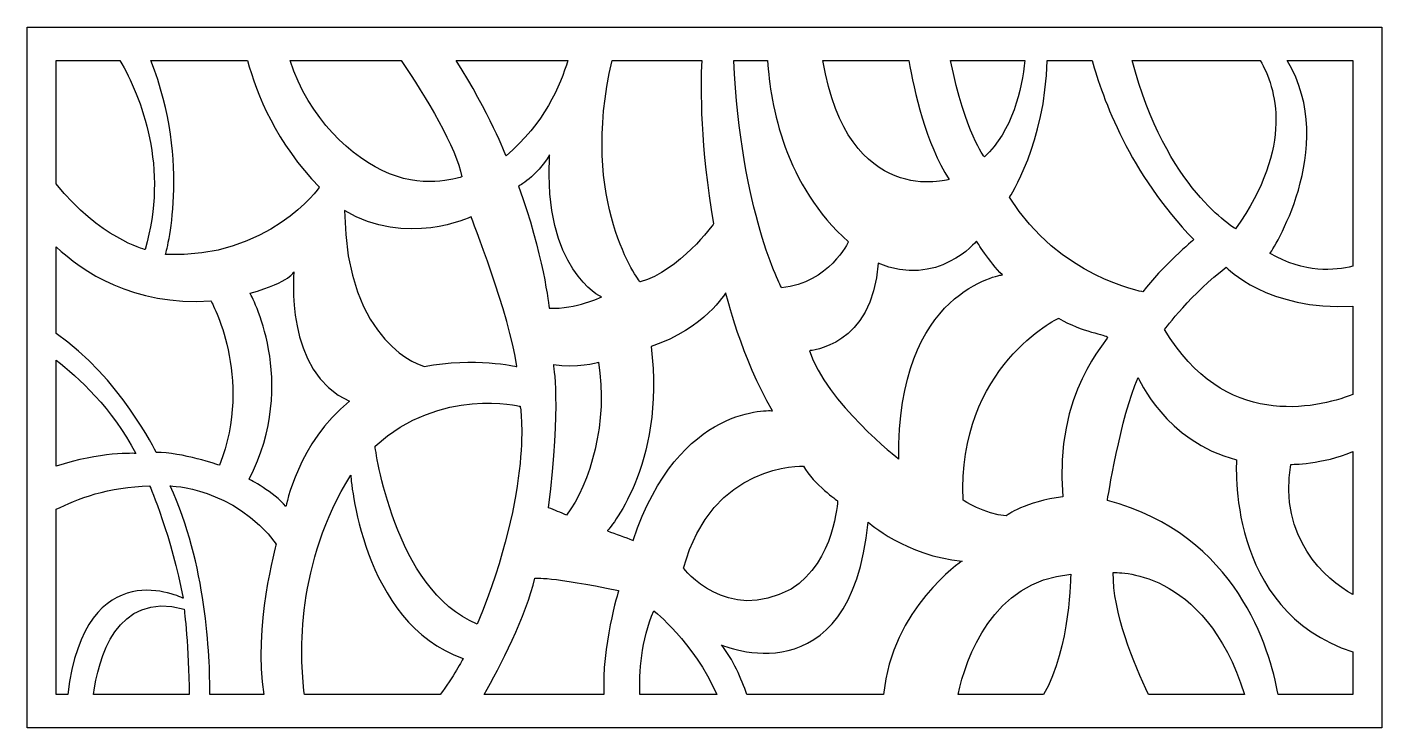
# Model space of a CAD drawing. Header units: centimetres. Extents: x 13.6 to 23.7, y -3.5 to 1.7.
import ezdxf

# ---------------------------------------------------------------- set-up
doc = ezdxf.new("R2010")
doc.units = ezdxf.units.CM
doc.header["$MEASUREMENT"] = 0
doc.layers.add('layer 1', color=7, linetype='Continuous')

msp = doc.modelspace()

# ---------------------------------------------------------------- linework, layer by layer
at = {"layer": 'layer 1', "color": 250}
msp.add_open_spline([(22.9864, 1.67831), (22.91687, 1.67831), (22.84732, 1.67831), (22.77775, 1.67831), (22.77775, 1.67831), (22.46859, 1.67831), (22.15943, 1.67831), (21.8502, 1.67831), (21.8502, 1.67831), (21.74831, 1.67831), (21.64642, 1.67831), (21.54448, 1.67831), (21.54448, 1.67831), (21.43878, 1.67831), (21.33302, 1.67831), (21.22731, 1.67831), (21.22731, 1.67831), (21.17405, 1.67831), (21.1208, 1.67831), (21.06754, 1.67831), (21.06754, 1.67831), (20.86921, 1.67831), (20.67091, 1.67831), (20.47256, 1.67831), (20.47256, 1.67831), (20.36863, 1.67831), (20.26472, 1.67831), (20.16079, 1.67831), (20.16079, 1.67831), (19.94276, 1.67831), (19.72476, 1.67831), (19.50673, 1.67831), (19.50673, 1.67831), (19.36997, 1.67831), (19.23316, 1.67831), (19.09635, 1.67831), (19.09635, 1.67831), (19.0111, 1.67831), (18.92579, 1.67831), (18.84052, 1.67831), (18.84052, 1.67831), (18.76281, 1.67831), (18.6851, 1.67831), (18.60737, 1.67831), (18.60737, 1.67831), (18.38629, 1.67831), (18.16524, 1.67831), (17.9442, 1.67831), (17.9442, 1.67831), (17.83185, 1.67831), (17.71953, 1.67831), (17.6072, 1.67831), (17.6072, 1.67831), (17.29288, 1.67831), (16.97853, 1.67831), (16.66419, 1.67831), (16.66419, 1.67831), (16.52435, 1.67831), (16.3845, 1.67831), (16.24468, 1.67831), (16.24468, 1.67831), (15.97616, 1.67831), (15.70763, 1.67831), (15.4391, 1.67831), (15.4391, 1.67831), (15.3319, 1.67831), (15.22466, 1.67831), (15.11745, 1.67831), (15.11745, 1.67831), (14.86618, 1.67831), (14.61491, 1.67831), (14.36364, 1.67831), (14.36364, 1.67831), (14.27862, 1.67831), (14.19364, 1.67831), (14.1086, 1.67831), (14.1086, 1.67831), (13.93409, 1.67831), (13.75957, 1.67831), (13.58506, 1.67831), (13.58506, 1.67831), (13.58506, 1.36708), (13.58506, 1.05588), (13.58506, 0.74468), (13.58506, 0.74468), (13.58506, 0.5683), (13.58506, 0.39192), (13.58506, 0.21558), (13.58506, 0.21558), (13.58506, -0.02794), (13.58506, -0.2714), (13.58506, -0.5149), (13.58506, -0.5149), (13.58506, -0.58132), (13.58506, -0.64772), (13.58506, -0.71409), (13.58506, -0.71409), (13.58506, -1.03277), (13.58506, -1.35147), (13.58506, -1.67017), (13.58506, -1.67017), (13.58506, -1.78952), (13.58506, -1.90887), (13.58506, -2.02822), (13.58506, -2.02822), (13.58506, -2.53108), (13.58506, -3.03399), (13.58506, -3.53688), (13.58506, -3.53688), (13.6452, -3.53688), (13.70534, -3.53688), (13.76548, -3.53688), (13.76548, -3.53688), (13.83115, -3.53688), (13.89684, -3.53688), (13.9625, -3.53688), (13.9625, -3.53688), (14.20778, -3.53688), (14.45308, -3.53688), (14.69837, -3.53688), (14.69837, -3.53688), (14.75062, -3.53688), (14.8029, -3.53688), (14.85517, -3.53688), (14.85517, -3.53688), (15.00019, -3.53688), (15.14526, -3.53688), (15.29028, -3.53688), (15.29028, -3.53688), (15.39094, -3.53688), (15.49159, -3.53688), (15.59222, -3.53688), (15.59222, -3.53688), (15.90115, -3.53688), (16.21003, -3.53688), (16.51899, -3.53688), (16.51899, -3.53688), (16.64101, -3.53688), (16.76301, -3.53688), (16.88505, -3.53688), (16.88505, -3.53688), (17.21241, -3.53688), (17.53977, -3.53688), (17.86712, -3.53688), (17.86712, -3.53688), (17.95629, -3.53688), (18.04543, -3.53688), (18.13459, -3.53688), (18.13459, -3.53688), (18.34226, -3.53688), (18.54996, -3.53688), (18.75763, -3.53688), (18.75763, -3.53688), (18.8304, -3.53688), (18.90318, -3.53688), (18.97595, -3.53688), (18.97595, -3.53688), (19.30994, -3.53688), (19.64398, -3.53688), (19.97799, -3.53688), (19.97799, -3.53688), (20.16249, -3.53688), (20.34698, -3.53688), (20.53149, -3.53688), (20.53149, -3.53688), (20.73163, -3.53688), (20.93183, -3.53688), (21.13196, -3.53688), (21.13196, -3.53688), (21.43822, -3.53688), (21.74442, -3.53688), (22.05066, -3.53688), (22.05066, -3.53688), (22.28713, -3.53688), (22.52361, -3.53688), (22.76007, -3.53688), (22.76007, -3.53688), (22.84048, -3.53688), (22.92089, -3.53688), (23.00129, -3.53688), (23.00129, -3.53688), (23.22, -3.53688), (23.4387, -3.53688), (23.65738, -3.53688), (23.65738, -3.53688), (23.65738, -3.4007), (23.65738, -3.26452), (23.65738, -3.12833), (23.65738, -3.12833), (23.65738, -2.98396), (23.65738, -2.83965), (23.65738, -2.6953), (23.65738, -2.6953), (23.65738, -2.28425), (23.65738, -1.87317), (23.65738, -1.46213), (23.65738, -1.46213), (23.65738, -1.31432), (23.65738, -1.16649), (23.65738, -1.01869), (23.65738, -1.01869), (23.65738, -0.79838), (23.65738, -0.57804), (23.65738, -0.35771), (23.65738, -0.35771), (23.65738, -0.24318), (23.65738, -0.12867), (23.65738, -0.01418), (23.65738, -0.01418), (23.65738, 0.54999), (23.65738, 1.11415), (23.65738, 1.67831), (23.65738, 1.67831), (23.43371, 1.67831), (23.21006, 1.67831), (22.9864, 1.67831)], degree=3, knots=[0, 0, 0, 0, 0.01818182, 0.01818182, 0.01818182, 0.01818182, 0.03636364, 0.03636364, 0.03636364, 0.03636364, 0.05454545, 0.05454545, 0.05454545, 0.05454545, 0.07272727, 0.07272727, 0.07272727, 0.07272727, 0.09090909, 0.09090909, 0.09090909, 0.09090909, 0.10909091, 0.10909091, 0.10909091, 0.10909091, 0.12727273, 0.12727273, 0.12727273, 0.12727273, 0.14545455, 0.14545455, 0.14545455, 0.14545455, 0.16363636, 0.16363636, 0.16363636, 0.16363636, 0.18181818, 0.18181818, 0.18181818, 0.18181818, 0.2, 0.2, 0.2, 0.2, 0.21818182, 0.21818182, 0.21818182, 0.21818182, 0.23636364, 0.23636364, 0.23636364, 0.23636364, 0.25454545, 0.25454545, 0.25454545, 0.25454545, 0.27272727, 0.27272727, 0.27272727, 0.27272727, 0.29090909, 0.29090909, 0.29090909, 0.29090909, 0.30909091, 0.30909091, 0.30909091, 0.30909091, 0.32727273, 0.32727273, 0.32727273, 0.32727273, 0.34545455, 0.34545455, 0.34545455, 0.34545455, 0.36363636, 0.36363636, 0.36363636, 0.36363636, 0.38181818, 0.38181818, 0.38181818, 0.38181818, 0.4, 0.4, 0.4, 0.4, 0.41818182, 0.41818182, 0.41818182, 0.41818182, 0.43636364, 0.43636364, 0.43636364, 0.43636364, 0.45454545, 0.45454545, 0.45454545, 0.45454545, 0.47272727, 0.47272727, 0.47272727, 0.47272727, 0.49090909, 0.49090909, 0.49090909, 0.49090909, 0.50909091, 0.50909091, 0.50909091, 0.50909091, 0.52727273, 0.52727273, 0.52727273, 0.52727273, 0.54545455, 0.54545455, 0.54545455, 0.54545455, 0.56363636, 0.56363636, 0.56363636, 0.56363636, 0.58181818, 0.58181818, 0.58181818, 0.58181818, 0.6, 0.6, 0.6, 0.6, 0.61818182, 0.61818182, 0.61818182, 0.61818182, 0.63636364, 0.63636364, 0.63636364, 0.63636364, 0.65454545, 0.65454545, 0.65454545, 0.65454545, 0.67272727, 0.67272727, 0.67272727, 0.67272727, 0.69090909, 0.69090909, 0.69090909, 0.69090909, 0.70909091, 0.70909091, 0.70909091, 0.70909091, 0.72727273, 0.72727273, 0.72727273, 0.72727273, 0.74545455, 0.74545455, 0.74545455, 0.74545455, 0.76363636, 0.76363636, 0.76363636, 0.76363636, 0.78181818, 0.78181818, 0.78181818, 0.78181818, 0.8, 0.8, 0.8, 0.8, 0.81818182, 0.81818182, 0.81818182, 0.81818182, 0.83636364, 0.83636364, 0.83636364, 0.83636364, 0.85454545, 0.85454545, 0.85454545, 0.85454545, 0.87272727, 0.87272727, 0.87272727, 0.87272727, 0.89090909, 0.89090909, 0.89090909, 0.89090909, 0.90909091, 0.90909091, 0.90909091, 0.90909091, 0.92727273, 0.92727273, 0.92727273, 0.92727273, 0.94545455, 0.94545455, 0.94545455, 0.94545455, 0.96363636, 0.96363636, 0.96363636, 0.96363636, 1, 1, 1, 1], dxfattribs=at)
at = {"layer": 'layer 1', "color": 7}
for points, knots in [([(14.2753, 1.43016), (14.11736, 1.43016), (13.95942, 1.43016), (13.80148, 1.43016), (13.80148, 1.43016), (13.80148, 1.1237), (13.80148, 0.81722), (13.80148, 0.51072), (13.80148, 0.51072), (14.12154, 0.10912), (14.46191, 0.02305), (14.46191, 0.02305), (14.46191, 0.02305), (14.64164, 0.63349), (14.43402, 1.15796), (14.2753, 1.43016)], [0, 0, 0, 0, 0.2, 0.2, 0.2, 0.2, 0.4, 0.4, 0.4, 0.4, 0.6, 0.6, 0.6, 0.6, 1, 1, 1, 1]), ([(15.22296, 1.43016), (14.9834, 1.43016), (14.74389, 1.43016), (14.50436, 1.43016), (14.50436, 1.43016), (14.81123, 0.66309), (14.61411, -0.0133), (14.61411, -0.0133), (14.61411, -0.0133), (15.38203, -0.04995), (15.75817, 0.48727), (15.75817, 0.48727), (15.75817, 0.48727), (15.43965, 0.81184), (15.29117, 1.1816), (15.22296, 1.43016)], [0, 0, 0, 0, 0.2, 0.2, 0.2, 0.2, 0.4, 0.4, 0.4, 0.4, 0.6, 0.6, 0.6, 0.6, 1, 1, 1, 1]), ([(16.36726, 1.43016), (16.09172, 1.43016), (15.81619, 1.43016), (15.54065, 1.43016), (15.54065, 1.43016), (15.67952, 0.99803), (15.99529, 0.70441), (16.27918, 0.58728), (16.27918, 0.58728), (16.56323, 0.47011), (16.81669, 0.56385), (16.81669, 0.56385), (16.81669, 0.56385), (16.78285, 0.77454), (16.54609, 1.16134), (16.36726, 1.43016)], [0, 0, 0, 0, 0.2, 0.2, 0.2, 0.2, 0.4, 0.4, 0.4, 0.4, 0.6, 0.6, 0.6, 0.6, 1, 1, 1, 1]), ([(17.60519, 1.43016), (17.32839, 1.43016), (17.0516, 1.43016), (16.77484, 1.43016), (16.77484, 1.43016), (17.02119, 1.04146), (17.14619, 0.71984), (17.14619, 0.71984), (17.14619, 0.71984), (17.4275, 0.9577), (17.5516, 1.24635), (17.60519, 1.43016)], [0, 0, 0, 0, 0.25, 0.25, 0.25, 0.25, 0.5, 0.5, 0.5, 0.5, 1, 1, 1, 1]), ([(18.60093, 1.43016), (18.3787, 1.43016), (18.15647, 1.43016), (17.93423, 1.43016), (17.93423, 1.43016), (17.68376, 0.36632), (18.14239, -0.21856), (18.14239, -0.21856), (18.14239, -0.21856), (18.43299, -0.13791), (18.68895, 0.21399), (18.68895, 0.21399), (18.68895, 0.21399), (18.58898, 0.78909), (18.59036, 1.21836), (18.60093, 1.43016)], [0, 0, 0, 0, 0.2, 0.2, 0.2, 0.2, 0.4, 0.4, 0.4, 0.4, 0.6, 0.6, 0.6, 0.6, 1, 1, 1, 1]), ([(19.08972, 1.43016), (19.00623, 1.43016), (18.92273, 1.43016), (18.83923, 1.43016), (18.83923, 1.43016), (18.8888, 0.31038), (19.19398, -0.26256), (19.19398, -0.26256), (19.19398, -0.26256), (19.5468, -0.22591), (19.6921, 0.08036), (19.6921, 0.08036), (19.6921, 0.08036), (19.21975, 0.49564), (19.11113, 1.09295), (19.08972, 1.43016)], [0, 0, 0, 0, 0.2, 0.2, 0.2, 0.2, 0.4, 0.4, 0.4, 0.4, 0.6, 0.6, 0.6, 0.6, 1, 1, 1, 1]), ([(20.1411, 1.43016), (19.92783, 1.43016), (19.71452, 1.43016), (19.50121, 1.43016), (19.50121, 1.43016), (19.68585, 0.32037), (20.43925, 0.54387), (20.43925, 0.54387), (20.43925, 0.54387), (20.26678, 0.81321), (20.17997, 1.20064), (20.1411, 1.43016)], [0, 0, 0, 0, 0.25, 0.25, 0.25, 0.25, 0.5, 0.5, 0.5, 0.5, 1, 1, 1, 1]), ([(21.0033, 1.43016), (20.81882, 1.43016), (20.63433, 1.43016), (20.44988, 1.43016), (20.44988, 1.43016), (20.56337, 0.88326), (20.70216, 0.7125), (20.70216, 0.7125), (20.70216, 0.7125), (20.91069, 0.9025), (20.98044, 1.21655), (21.0033, 1.43016)], [0, 0, 0, 0, 0.25, 0.25, 0.25, 0.25, 0.5, 0.5, 0.5, 0.5, 1, 1, 1, 1]), ([(21.503, 1.43016), (21.39129, 1.43016), (21.27959, 1.43016), (21.16788, 1.43016), (21.16788, 1.43016), (21.15636, 0.81636), (20.88897, 0.41192), (20.88897, 0.41192), (20.88897, 0.41192), (21.25561, -0.18192), (21.88016, -0.29187), (21.88016, -0.29187), (21.88016, -0.29187), (22.01854, -0.10858), (22.25877, 0.09668), (22.25877, 0.09668), (22.25877, 0.09668), (21.78334, 0.58456), (21.57944, 1.153), (21.503, 1.43016)], [0, 0, 0, 0, 0.16666667, 0.16666667, 0.16666667, 0.16666667, 0.33333333, 0.33333333, 0.33333333, 0.33333333, 0.5, 0.5, 0.5, 0.5, 0.66666667, 0.66666667, 0.66666667, 0.66666667, 1, 1, 1, 1]), ([(22.75272, 1.43016), (22.43539, 1.43016), (22.11802, 1.43016), (21.80069, 1.43016), (21.80069, 1.43016), (22.04898, 0.47277), (22.57009, 0.17732), (22.57009, 0.17732), (22.57009, 0.17732), (23.00643, 0.79556), (22.86952, 1.2297), (22.75272, 1.43016)], [0, 0, 0, 0, 0.25, 0.25, 0.25, 0.25, 0.5, 0.5, 0.5, 0.5, 1, 1, 1, 1]), ([(23.44095, -0.10091), (23.44095, 0.40946), (23.44095, 0.91983), (23.44095, 1.43016), (23.44095, 1.43016), (23.27864, 1.43016), (23.11629, 1.43016), (22.95398, 1.43016), (22.95398, 1.43016), (23.34413, 0.77198), (22.82607, -0.00596), (22.82607, -0.00596), (22.82607, -0.00596), (23.08185, -0.15552), (23.30952, -0.13525), (23.44095, -0.10091)], [0, 0, 0, 0, 0.2, 0.2, 0.2, 0.2, 0.4, 0.4, 0.4, 0.4, 0.6, 0.6, 0.6, 0.6, 1, 1, 1, 1]), ([(17.85449, -0.32992), (17.85449, -0.32992), (17.66677, -0.42167), (17.46705, -0.41382), (17.46705, -0.41382), (17.46705, -0.41382), (17.4211, 0.00277), (17.23738, 0.49402), (17.23738, 0.49402), (17.23738, 0.49402), (17.37186, 0.56333), (17.46979, 0.72849), (17.46979, 0.72849), (17.41801, -0.1261), (17.85449, -0.32992), (17.85449, -0.32992)], [0, 0, 0, 0, 0.2, 0.2, 0.2, 0.2, 0.4, 0.4, 0.4, 0.4, 0.6, 0.6, 0.6, 0.6, 1, 1, 1, 1]), ([(16.8853, 0.2659), (16.8853, 0.2659), (17.17384, -0.4632), (17.22566, -0.84737), (17.22566, -0.84737), (17.22566, -0.84737), (16.90752, -0.7768), (16.53759, -0.84737), (16.53759, -0.84737), (16.53759, -0.84737), (15.95314, -0.69055), (15.94571, 0.31294), (15.94571, 0.31294), (16.39886, 0.03575), (16.8853, 0.2659), (16.8853, 0.2659)], [0, 0, 0, 0, 0.2, 0.2, 0.2, 0.2, 0.4, 0.4, 0.4, 0.4, 0.6, 0.6, 0.6, 0.6, 1, 1, 1, 1]), ([(13.80148, 0.04363), (13.80148, -0.1716), (13.80148, -0.38682), (13.80148, -0.60201), (13.80148, -0.60201), (14.2712, -0.92501), (14.54493, -1.48688), (14.54493, -1.48688), (14.54493, -1.48688), (14.73173, -1.48563), (15.01536, -1.58217), (15.01536, -1.58217), (15.01536, -1.58217), (15.27136, -0.92237), (14.95173, -0.35912), (14.95173, -0.35912), (14.95173, -0.35912), (14.37047, -0.39763), (13.99258, -0.1388), (13.80148, 0.04363)], [0, 0, 0, 0, 0.16666667, 0.16666667, 0.16666667, 0.16666667, 0.33333333, 0.33333333, 0.33333333, 0.33333333, 0.5, 0.5, 0.5, 0.5, 0.66666667, 0.66666667, 0.66666667, 0.66666667, 1, 1, 1, 1]), ([(20.64366, 0.0856), (20.64366, 0.0856), (20.73985, -0.07121), (20.83602, -0.16529), (20.83602, -0.16529), (20.83602, -0.16529), (20.04439, -0.27505), (20.06661, -1.5373), (20.06661, -1.5373), (20.06661, -1.5373), (19.52652, -1.11392), (19.40074, -0.72977), (19.40074, -0.72977), (19.40074, -0.72977), (19.87426, -0.69841), (19.91123, -0.07905), (19.91123, -0.07905), (20.35514, -0.26722), (20.64366, 0.0856), (20.64366, 0.0856)], [0, 0, 0, 0, 0.16666667, 0.16666667, 0.16666667, 0.16666667, 0.33333333, 0.33333333, 0.33333333, 0.33333333, 0.5, 0.5, 0.5, 0.5, 0.66666667, 0.66666667, 0.66666667, 0.66666667, 1, 1, 1, 1]), ([(15.56842, -0.14177), (15.56842, -0.14177), (15.55001, -0.21515), (15.24287, -0.30263), (15.24287, -0.30263), (15.24287, -0.30263), (15.6128, -0.95688), (15.23549, -1.68598), (15.23549, -1.68598), (15.23549, -1.68598), (15.42044, -1.78032), (15.50922, -1.89007), (15.50922, -1.89007), (15.50922, -1.89007), (15.59801, -1.41184), (15.98273, -1.1061), (15.98273, -1.1061), (15.49442, -0.8944), (15.56842, -0.14177), (15.56842, -0.14177)], [0, 0, 0, 0, 0.16666667, 0.16666667, 0.16666667, 0.16666667, 0.33333333, 0.33333333, 0.33333333, 0.33333333, 0.5, 0.5, 0.5, 0.5, 0.66666667, 0.66666667, 0.66666667, 0.66666667, 1, 1, 1, 1]), ([(23.44095, -1.05658), (23.44095, -0.83725), (23.44095, -0.61791), (23.44095, -0.39858), (23.44095, -0.39858), (22.80797, -0.43485), (22.50044, -0.10911), (22.50044, -0.10911), (22.50044, -0.10911), (22.24942, -0.29412), (22.04209, -0.57166), (22.04209, -0.57166), (22.04209, -0.57166), (22.48279, -1.31707), (23.16021, -1.16277), (23.44095, -1.05658)], [0, 0, 0, 0, 0.2, 0.2, 0.2, 0.2, 0.4, 0.4, 0.4, 0.4, 0.6, 0.6, 0.6, 0.6, 1, 1, 1, 1]), ([(18.77928, -0.29856), (18.77928, -0.29856), (18.89766, -0.7925), (19.12702, -1.17666), (19.12702, -1.17666), (19.12702, -1.17666), (18.43156, -1.11392), (18.09125, -2.14097), (18.09125, -2.14097), (18.02712, -2.11744), (17.96302, -2.09392), (17.8989, -2.0704), (17.8989, -2.0704), (17.8989, -2.0704), (18.33538, -1.59217), (18.2244, -0.69841), (18.2244, -0.69841), (18.62391, -0.56511), (18.77928, -0.29856), (18.77928, -0.29856)], [0, 0, 0, 0, 0.16666667, 0.16666667, 0.16666667, 0.16666667, 0.33333333, 0.33333333, 0.33333333, 0.33333333, 0.5, 0.5, 0.5, 0.5, 0.66666667, 0.66666667, 0.66666667, 0.66666667, 1, 1, 1, 1]), ([(21.61785, -0.62986), (21.60896, -0.61105), (21.4299, -0.59216), (21.25397, -0.48879), (21.25397, -0.48879), (21.25397, -0.48879), (20.49962, -0.84617), (20.54396, -1.84305), (20.54396, -1.84305), (20.54396, -1.84305), (20.70391, -1.94874), (20.86366, -1.95816), (20.86366, -1.95816), (20.86366, -1.95816), (21.00669, -1.84981), (21.28616, -1.81803), (21.28616, -1.81803), (21.21518, -1.03744), (21.62669, -0.64866), (21.61785, -0.62986)], [0, 0, 0, 0, 0.16666667, 0.16666667, 0.16666667, 0.16666667, 0.33333333, 0.33333333, 0.33333333, 0.33333333, 0.5, 0.5, 0.5, 0.5, 0.66666667, 0.66666667, 0.66666667, 0.66666667, 1, 1, 1, 1]), ([(13.80148, -0.79969), (13.80148, -1.06321), (13.80148, -1.32671), (13.80148, -1.59024), (13.80148, -1.59024), (14.12535, -1.47929), (14.39272, -1.49418), (14.39272, -1.49418), (14.39272, -1.49418), (14.21908, -1.15923), (13.96242, -0.92448), (13.80148, -0.79969)], [0, 0, 0, 0, 0.25, 0.25, 0.25, 0.25, 0.5, 0.5, 0.5, 0.5, 1, 1, 1, 1]), ([(17.83232, -0.81602), (17.83232, -0.81602), (17.66214, -0.86306), (17.49939, -0.83167), (17.49939, -0.83167), (17.49939, -0.83167), (17.55856, -1.12175), (17.46238, -1.89794), (17.46238, -1.89794), (17.50676, -1.9162), (17.55117, -1.93452), (17.59556, -1.9528), (17.59556, -1.9528), (17.77122, -1.72376), (17.90799, -1.25056), (17.83232, -0.81602)], [0, 0, 0, 0, 0.2, 0.2, 0.2, 0.2, 0.4, 0.4, 0.4, 0.4, 0.6, 0.6, 0.6, 0.6, 1, 1, 1, 1]), ([(17.25093, -1.14298), (17.25093, -1.14298), (16.6597, -0.99382), (16.17174, -1.44133), (16.17174, -1.44133), (16.17174, -1.44133), (16.31251, -2.51534), (16.93187, -2.76396), (16.93187, -2.76396), (17.35417, -1.73965), (17.25093, -1.14298), (17.25093, -1.14298)], [0, 0, 0, 0, 0.25, 0.25, 0.25, 0.25, 0.5, 0.5, 0.5, 0.5, 1, 1, 1, 1]), ([(22.88579, -3.28873), (23.07085, -3.28873), (23.25593, -3.28873), (23.44095, -3.28873), (23.44095, -3.28873), (23.44095, -3.18293), (23.44095, -3.07713), (23.44095, -2.97133), (23.44095, -2.97133), (22.49191, -2.66408), (22.57683, -1.54183), (22.57683, -1.54183), (22.57683, -1.54183), (22.04718, -1.40699), (21.84566, -0.93018), (21.84566, -0.93018), (21.84566, -0.93018), (21.71469, -1.21927), (21.6165, -1.84374), (21.6165, -1.84374), (21.6165, -1.84374), (22.58036, -2.10139), (22.82575, -2.95193), (22.88579, -3.28873)], [0, 0, 0, 0, 0.14285714, 0.14285714, 0.14285714, 0.14285714, 0.28571429, 0.28571429, 0.28571429, 0.28571429, 0.42857143, 0.42857143, 0.42857143, 0.42857143, 0.57142857, 0.57142857, 0.57142857, 0.57142857, 0.71428571, 0.71428571, 0.71428571, 0.71428571, 1, 1, 1, 1]), ([(23.44095, -2.54511), (23.44095, -2.19038), (23.44095, -1.83565), (23.44095, -1.48092), (23.44095, -1.48092), (23.21683, -1.57663), (22.98059, -1.5758), (22.98059, -1.5758), (22.98059, -1.5758), (22.88538, -2.12248), (23.24026, -2.4311), (23.44095, -2.54511)], [0, 0, 0, 0, 0.25, 0.25, 0.25, 0.25, 0.5, 0.5, 0.5, 0.5, 1, 1, 1, 1]), ([(19.61022, -1.84628), (19.61022, -1.84628), (19.43549, -1.72683), (19.35659, -1.58943), (19.35659, -1.58943), (19.35659, -1.58943), (18.67456, -1.55956), (18.466, -2.34801), (18.466, -2.34801), (18.466, -2.34801), (18.78165, -2.76611), (19.2664, -2.50331), (19.2664, -2.50331), (19.5933, -2.29425), (19.61022, -1.84628), (19.61022, -1.84628)], [0, 0, 0, 0, 0.2, 0.2, 0.2, 0.2, 0.4, 0.4, 0.4, 0.4, 0.6, 0.6, 0.6, 0.6, 1, 1, 1, 1]), ([(15.64668, -3.28873), (15.98275, -3.28873), (16.31881, -3.28873), (16.65488, -3.28873), (16.65488, -3.28873), (16.75005, -3.16438), (16.82795, -3.01909), (16.82795, -3.01909), (16.82795, -3.01909), (16.06694, -2.76251), (15.99084, -1.65548), (15.99084, -1.65548), (15.99084, -1.65548), (15.58549, -2.31083), (15.60958, -2.99084), (15.64668, -3.28873)], [0, 0, 0, 0, 0.2, 0.2, 0.2, 0.2, 0.4, 0.4, 0.4, 0.4, 0.6, 0.6, 0.6, 0.6, 1, 1, 1, 1]), ([(13.80148, -1.90983), (13.80148, -2.36946), (13.80148, -2.8291), (13.80148, -3.28873), (13.80148, -3.28873), (13.83001, -3.28873), (13.85855, -3.28873), (13.88712, -3.28873), (13.88712, -3.28873), (14.01826, -2.20709), (14.74555, -2.57189), (14.74555, -2.57189), (14.74555, -2.57189), (14.66253, -2.1247), (14.49651, -1.73612), (14.49651, -1.73612), (14.49651, -1.73612), (14.19496, -1.74045), (13.95106, -1.83382), (13.80148, -1.90983)], [0, 0, 0, 0, 0.16666667, 0.16666667, 0.16666667, 0.16666667, 0.33333333, 0.33333333, 0.33333333, 0.33333333, 0.5, 0.5, 0.5, 0.5, 0.66666667, 0.66666667, 0.66666667, 0.66666667, 1, 1, 1, 1]), ([(14.94357, -3.28873), (15.07765, -3.28873), (15.21172, -3.28873), (15.34579, -3.28873), (15.34579, -3.28873), (15.26257, -2.79029), (15.43738, -2.16868), (15.43738, -2.16868), (15.43738, -2.16868), (15.11915, -1.74346), (14.64872, -1.73612), (14.64872, -1.73612), (14.64872, -1.73612), (14.91645, -2.31472), (14.94525, -2.99448), (14.94357, -3.28873)], [0, 0, 0, 0, 0.2, 0.2, 0.2, 0.2, 0.4, 0.4, 0.4, 0.4, 0.6, 0.6, 0.6, 0.6, 1, 1, 1, 1]), ([(18.93632, -3.28873), (19.27498, -3.28873), (19.61365, -3.28873), (19.95232, -3.28873), (19.95232, -3.28873), (20.01227, -2.64812), (20.53612, -2.29475), (20.53612, -2.29475), (20.53612, -2.29475), (20.12141, -2.26006), (19.83769, -2.00565), (19.83769, -2.00565), (19.83769, -2.00565), (19.70672, -3.33558), (18.7464, -2.91925), (18.7464, -2.91925), (18.7464, -2.91925), (18.83423, -3.02472), (18.897, -3.1735), (18.93632, -3.28873)], [0, 0, 0, 0, 0.16666667, 0.16666667, 0.16666667, 0.16666667, 0.33333333, 0.33333333, 0.33333333, 0.33333333, 0.5, 0.5, 0.5, 0.5, 0.66666667, 0.66666667, 0.66666667, 0.66666667, 1, 1, 1, 1]), ([(16.98255, -3.28873), (17.27967, -3.28873), (17.57678, -3.28873), (17.87391, -3.28873), (17.87391, -3.28873), (17.85386, -2.93953), (17.98247, -2.51449), (17.98247, -2.51449), (17.98247, -2.51449), (17.4805, -2.41042), (17.36045, -2.42196), (17.36045, -2.42196), (17.36045, -2.42196), (17.29896, -2.69888), (17.09677, -3.08474), (16.98255, -3.28873)], [0, 0, 0, 0, 0.2, 0.2, 0.2, 0.2, 0.4, 0.4, 0.4, 0.4, 0.6, 0.6, 0.6, 0.6, 1, 1, 1, 1]), ([(20.50644, -3.28873), (20.71842, -3.28873), (20.93038, -3.28873), (21.14237, -3.28873), (21.14237, -3.28873), (21.34361, -2.93697), (21.34369, -2.39319), (21.34369, -2.39319), (21.34369, -2.39319), (20.75944, -2.44512), (20.56563, -3.01861), (20.50644, -3.28873)], [0, 0, 0, 0, 0.25, 0.25, 0.25, 0.25, 0.5, 0.5, 0.5, 0.5, 1, 1, 1, 1]), ([(21.92247, -3.28873), (22.16031, -3.28873), (22.39814, -3.28873), (22.63597, -3.28873), (22.63597, -3.28873), (22.33775, -2.33415), (21.66015, -2.38117), (21.66015, -2.38117), (21.66015, -2.38117), (21.65275, -2.67126), (21.81632, -3.06513), (21.92247, -3.28873)], [0, 0, 0, 0, 0.25, 0.25, 0.25, 0.25, 0.5, 0.5, 0.5, 0.5, 1, 1, 1, 1]), ([(14.07938, -3.28873), (14.31609, -3.28873), (14.55283, -3.28873), (14.78953, -3.28873), (14.78953, -3.28873), (14.78961, -2.94513), (14.75246, -2.65254), (14.75246, -2.65254), (14.75246, -2.65254), (14.24505, -2.51396), (14.11343, -3.02917), (14.07938, -3.28873)], [0, 0, 0, 0, 0.25, 0.25, 0.25, 0.25, 0.5, 0.5, 0.5, 0.5, 1, 1, 1, 1]), ([(18.14009, -3.28873), (18.33127, -3.28873), (18.52244, -3.28873), (18.71361, -3.28873), (18.71361, -3.28873), (18.53829, -2.89621), (18.24438, -2.66481), (18.24438, -2.66481), (18.24438, -2.66481), (18.14972, -2.88554), (18.13538, -3.12554), (18.14009, -3.28873)], [0, 0, 0, 0, 0.25, 0.25, 0.25, 0.25, 0.5, 0.5, 0.5, 0.5, 1, 1, 1, 1])]:
    msp.add_open_spline(points, degree=3, knots=knots, dxfattribs=at)

doc.saveas('drawing.dxf')
